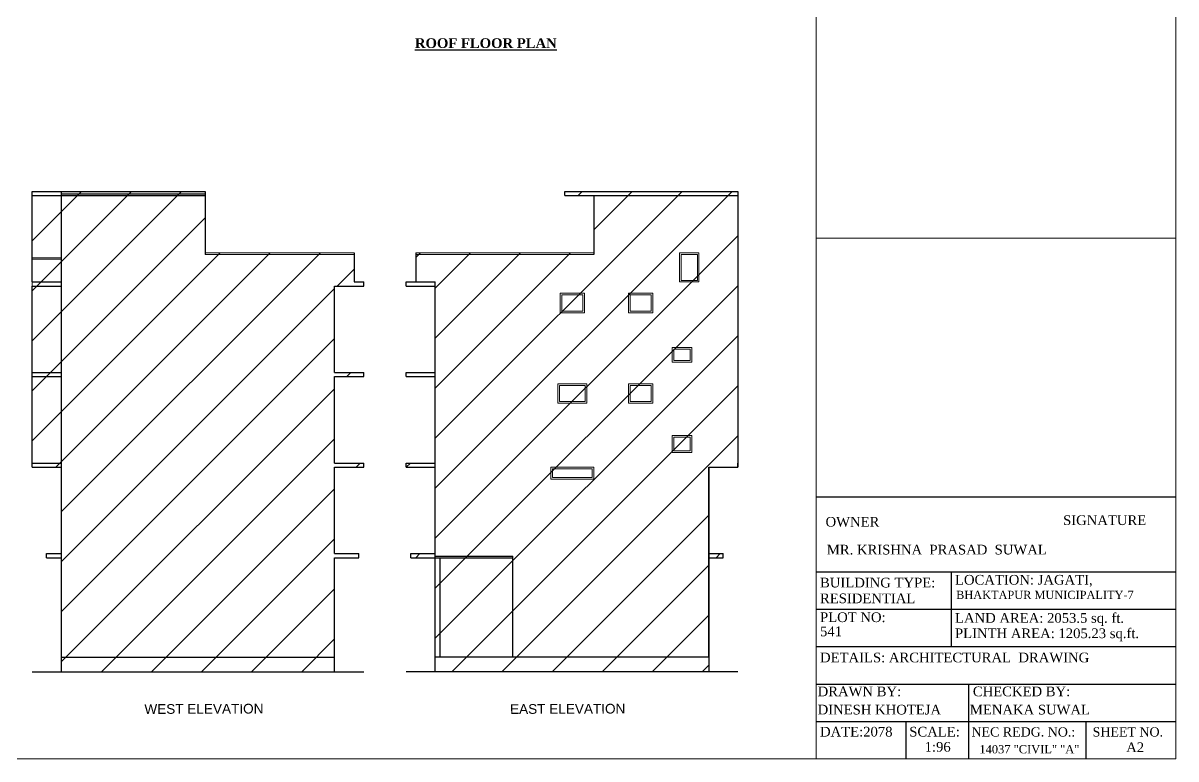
# Model space of a CAD drawing. Header units: inches. Extents: x 4069 to 291496, y -47643 to 12535.
# Drawn here: x 91860 to 93285, y 822 to 1733 of the extents above; entities that cross this region are included whole.
import ezdxf

# ---------------------------------------------------------------- set-up
doc = ezdxf.new("R2010")
doc.units = ezdxf.units.IN
doc.header["$LTSCALE"] = 5
doc.header["$MEASUREMENT"] = 0
for name, color, linetype, lineweight in [('1', 7, 'Continuous', 25), ('A-WALL', 7, 'Continuous', 9), ('ele1', 21, 'Continuous', 20), ('Railing', 43, 'Continuous', 18), ('win', 5, 'Continuous', 18)]:
    doc.layers.add(name, color=color, linetype=linetype, lineweight=lineweight)
for name, color, linetype in [('column', 4, 'Continuous'), ('TEXT', 6, 'Continuous'), ('WALL', 7, 'Continuous')]:
    doc.layers.add(name, color=color, linetype=linetype)
doc.styles.add('DIMTEXT', font='arial.ttf', dxfattribs={"height": 8})
doc.styles.add('ordinary', font='times.ttf')
pattern_1 = [(45, (83816.94, 5103.35), (-30.93592, 30.93592), [])]

msp = doc.modelspace()

# ---------------------------------------------------------------- hatches: boundary and pattern name
at = {"layer": 'WALL', "linetype": 'ByBlock', "ltscale": 5, "true_color": 0xf8991e}
h = msp.add_hatch(dxfattribs=at)
h.set_pattern_fill('ANSI31', color=30, scale=350)
h.set_pattern_definition(pattern_1)
h.paths.add_polyline_path([(91906.62716, 930.38382), (91906.62716, 1071.38382), (91888.62716, 1071.38382), (91888.62716, 1076.38382), (91906.62716, 1076.38382), (91906.62716, 1183.38382), (91870.62716, 1183.38382), (91870.62716, 1524.38382), (92084.62716, 1524.38382), (92084.62716, 1448.38382), (92268.62716, 1448.38382), (92268.62716, 1412.38382), (92280.62716, 1412.38382), (92280.62716, 1407.38382), (92244.62716, 1407.38382), (92244.62716, 1300.38382), (92280.62716, 1300.38382), (92280.62716, 1295.38382), (92244.62716, 1295.38382), (92244.62716, 1188.38382), (92280.62716, 1188.38382), (92280.62716, 1183.38382), (92244.62716, 1183.38382), (92244.62716, 1076.38382), (92274.62716, 1076.38382), (92274.62716, 1071.38382), (92244.62716, 1071.38382), (92244.62716, 930.38382)])
h = msp.add_hatch(dxfattribs=at)
h.set_pattern_fill('ANSI31', color=30, scale=350)
h.set_pattern_definition(pattern_1)
h.paths.add_polyline_path([(92368.98766, 930.38382), (92368.98766, 1071.38382), (92338.98766, 1071.38382), (92338.98766, 1076.38382), (92368.98766, 1076.38382), (92368.98766, 1183.38382), (92332.98766, 1183.38382), (92332.98766, 1188.38382), (92368.98766, 1188.38382), (92368.98766, 1295.38382), (92332.98766, 1295.38382), (92332.98766, 1300.38382), (92368.98766, 1300.38382), (92368.98766, 1407.38382), (92332.98766, 1407.38382), (92332.98766, 1412.38382), (92344.98766, 1412.38382), (92344.98766, 1448.38382), (92564.98766, 1448.38382), (92564.98766, 1519.38382), (92528.98766, 1519.38382), (92528.98766, 1524.38382), (92742.98766, 1524.38382), (92742.98766, 1183.38382), (92706.98766, 1183.38382), (92706.98766, 1076.38382), (92724.98766, 1076.38382), (92724.98766, 1071.38382), (92706.98766, 1071.38382), (92706.98766, 930.38382)])

# ---------------------------------------------------------------- linework, layer by layer
at = {"layer": '1'}
for p, q in [((92839.8858, 1146.71242), (93284.53642, 1146.71242)), ((92839.8858, 1054.07688), (93284.53642, 1054.07688)), ((93006.71111, 1054.07688), (93006.71111, 961.44133)), ((92839.8858, 1007.7591), (93284.53642, 1007.7591)), ((92839.8858, 961.44133), (93284.53642, 961.44133)), ((92839.8858, 915.12356), (93284.53642, 915.12356)), ((93027.97927, 915.12356), (93027.97927, 822.48801)), ((92839.8858, 868.80578), (93284.53642, 868.80578)), ((92951.04846, 822.48801), (92951.04846, 868.80578)), ((93173.37377, 822.48801), (93173.37377, 868.80578))]:
    msp.add_line(p, q, dxfattribs=at)
at = {"layer": 'A-WALL', "ltscale": 5}
msp.add_line((91870.62716, 1407.38382), (91870.62716, 1412.38382), dxfattribs=at)
at = {"layer": 'ele1'}
for p, q in [((92839.8858, 822.48801), (92839.8858, 2977.82099)), ((93284.53642, 1466.47784), (92839.8858, 1466.47784))]:
    msp.add_line(p, q, dxfattribs=at)
msp.add_lwpolyline([(90199.57197, 2977.82099), (93284.53642, 2977.82099), (93284.53642, 822.48801), (90199.57197, 822.48801)], close=True, dxfattribs=at)
msp.add_lwpolyline([(90199.57197, 2977.82099), (93284.53642, 2977.82099), (93284.53642, 822.48801), (90199.57197, 822.48801)], close=True, dxfattribs=at)
at = {"layer": 'Railing', "color": 30}
for p, q in [((91870.62716, 1442.38382), (91906.62716, 1442.38382)), ((91870.62716, 1440.38382), (91906.62716, 1440.38382)), ((92084.62716, 1448.38382), (92268.62716, 1448.38382)), ((92084.62716, 1446.38382), (92268.62716, 1446.38382)), ((92344.98766, 1448.38382), (92564.98766, 1448.38382)), ((92344.98766, 1446.38382), (92564.98766, 1446.38382))]:
    msp.add_line(p, q, dxfattribs=at)
at = {"layer": 'WALL', "color": 2, "linetype": 'ByBlock', "ltscale": 5}
for p, q in [((91870.62716, 1524.38382), (92084.62716, 1524.38382)), ((91870.62716, 1519.38382), (91870.62716, 1524.38382)), ((91870.62716, 1519.38382), (92084.62716, 1519.38382)), ((91870.62716, 1412.38382), (91870.62716, 1519.38382)), ((91906.62716, 1524.38382), (91906.62716, 1183.38382)), ((91906.62716, 1521.38382), (92084.62716, 1521.38382)), ((92084.62716, 1524.38382), (92084.62716, 1446.38382)), ((92528.98766, 1524.38382), (92742.98766, 1524.38382)), ((92528.98766, 1519.38382), (92528.98766, 1524.38382)), ((92528.98766, 1519.38382), (92742.98766, 1519.38382)), ((92564.98766, 1519.38382), (92564.98766, 1446.38382)), ((92742.98766, 1524.38382), (92742.98766, 1183.38382)), ((92268.62716, 1448.38382), (92268.62716, 1412.38382)), ((92344.98766, 1448.38382), (92344.98766, 1412.38382)), ((91870.62716, 1412.38382), (91906.62716, 1412.38382)), ((92268.62716, 1412.38382), (92280.62716, 1412.38382)), ((92280.62716, 1407.38382), (92280.62716, 1412.38382)), ((92332.98766, 1412.38382), (92368.98766, 1412.38382)), ((92332.98766, 1407.38382), (92332.98766, 1412.38382)), ((92368.98766, 930.38382), (92368.98766, 1412.38382)), ((91870.62716, 1407.38382), (91906.62716, 1407.38382)), ((91870.62716, 1300.38382), (91870.62716, 1407.38382)), ((92244.62716, 1407.38382), (92280.62716, 1407.38382)), ((92244.62716, 1300.38382), (92244.62716, 1407.38382)), ((92332.98766, 1407.38382), (92368.98766, 1407.38382)), ((91870.62716, 1300.38382), (91906.62716, 1300.38382)), ((91870.62716, 1295.38382), (91870.62716, 1300.38382)), ((92244.62716, 1300.38382), (92280.62716, 1300.38382)), ((92280.62716, 1295.38382), (92280.62716, 1300.38382)), ((92332.98766, 1300.38382), (92368.98766, 1300.38382)), ((92332.98766, 1295.38382), (92332.98766, 1300.38382)), ((91870.62716, 1295.38382), (91906.62716, 1295.38382)), ((91870.62716, 1188.38382), (91870.62716, 1295.38382)), ((92244.62716, 1295.38382), (92280.62716, 1295.38382)), ((92244.62716, 1188.38382), (92244.62716, 1295.38382)), ((92332.98766, 1295.38382), (92368.98766, 1295.38382)), ((91870.62716, 1188.38382), (91906.62716, 1188.38382)), ((91870.62716, 1183.38382), (91870.62716, 1188.38382)), ((91870.62716, 1183.38382), (91906.62716, 1183.38382)), ((91906.62716, 1183.38382), (91906.62716, 930.38382)), ((92244.62716, 1188.38382), (92280.62716, 1188.38382)), ((92244.62716, 1183.38382), (92280.62716, 1183.38382)), ((92244.62716, 1076.38382), (92244.62716, 1183.38382)), ((92280.62716, 1183.38382), (92280.62716, 1188.38382)), ((92332.98766, 1188.38382), (92368.98766, 1188.38382)), ((92332.98766, 1183.38382), (92332.98766, 1188.38382)), ((92332.98766, 1183.38382), (92368.98766, 1183.38382)), ((92706.98766, 1183.38382), (92742.98766, 1183.38382)), ((92706.98766, 948.38382), (92706.98766, 1183.38382)), ((92706.98766, 1183.38382), (92706.98766, 930.38382)), ((92742.98766, 1183.38382), (92742.98766, 1188.38382)), ((91888.62716, 1076.38382), (91906.62716, 1076.38382)), ((91888.62716, 1071.38382), (91888.62716, 1076.38382)), ((91888.62716, 1071.38382), (91906.62716, 1071.38382)), ((92244.62716, 1076.38382), (92274.62716, 1076.38382)), ((92244.62716, 1071.38382), (92274.62716, 1071.38382)), ((92244.62716, 930.38382), (92244.62716, 1071.38382)), ((92274.62716, 1071.38382), (92274.62716, 1076.38382)), ((92338.98766, 1076.38382), (92368.98766, 1076.38382)), ((92338.98766, 1071.38382), (92338.98766, 1076.38382)), ((92338.98766, 1071.38382), (92464.98766, 1071.38382)), ((92368.98766, 1073.38382), (92464.98766, 1073.38382)), ((92374.98766, 948.38382), (92374.98766, 1071.38382)), ((92464.98766, 948.38382), (92464.98766, 1073.38382)), ((92706.98766, 1076.38382), (92724.98766, 1076.38382)), ((92706.98766, 1071.38382), (92724.98766, 1071.38382)), ((92724.98766, 1071.38382), (92724.98766, 1076.38382)), ((91906.62716, 948.38382), (92244.62716, 948.38382)), ((92706.98766, 948.38382), (92368.98766, 948.38382)), ((91870.62716, 930.38382), (92280.62716, 930.38382)), ((92742.98766, 930.38382), (92332.98766, 930.38382))]:
    msp.add_line(p, q, dxfattribs=at)
at = {"layer": 'win'}
for p, q in [((92694.98766, 1448.38382), (92670.98766, 1448.38382)), ((92670.98766, 1448.38382), (92670.98766, 1412.38382)), ((92692.98766, 1446.38382), (92672.98766, 1446.38382)), ((92672.98766, 1446.38382), (92672.98766, 1414.38382)), ((92692.98766, 1414.38382), (92692.98766, 1446.38382)), ((92694.98766, 1412.38382), (92694.98766, 1448.38382)), ((92670.98766, 1412.38382), (92694.98766, 1412.38382)), ((92672.98766, 1414.38382), (92692.98766, 1414.38382)), ((92523.48766, 1398.38382), (92523.48766, 1374.38382)), ((92553.48766, 1398.38382), (92523.48766, 1398.38382)), ((92553.48766, 1374.38382), (92553.48766, 1398.38382)), ((92608.01647, 1398.38382), (92638.01534, 1398.38382)), ((92608.01647, 1374.38382), (92608.01647, 1398.38382)), ((92638.01534, 1398.38382), (92638.01534, 1374.38382)), ((92525.48766, 1396.38382), (92525.48766, 1376.38382)), ((92551.48766, 1396.38382), (92525.48766, 1396.38382)), ((92551.48766, 1376.38382), (92551.48766, 1396.38382)), ((92610.01647, 1396.38382), (92636.01534, 1396.38382)), ((92610.01647, 1376.38382), (92610.01647, 1396.38382)), ((92636.01534, 1396.38382), (92636.01534, 1376.38382)), ((92523.48766, 1374.38382), (92553.48766, 1374.38382)), ((92525.48766, 1376.38382), (92551.48766, 1376.38382)), ((92638.01534, 1374.38382), (92608.01647, 1374.38382)), ((92636.01534, 1376.38382), (92610.01647, 1376.38382)), ((92686.01534, 1331.38382), (92661.98766, 1331.38382)), ((92661.98766, 1331.38382), (92661.98766, 1313.38382)), ((92684.01534, 1329.38382), (92663.98766, 1329.38382)), ((92663.98766, 1329.38382), (92663.98766, 1315.38382)), ((92684.01534, 1315.38382), (92684.01534, 1329.38382)), ((92686.01534, 1313.38382), (92686.01534, 1331.38382)), ((92686.01534, 1313.38382), (92661.98766, 1313.38382)), ((92684.01534, 1315.38382), (92663.98766, 1315.38382)), ((92520.48766, 1286.38382), (92556.48766, 1286.38382)), ((92520.48766, 1262.38382), (92520.48766, 1286.38382)), ((92522.48766, 1284.38382), (92554.48766, 1284.38382)), ((92522.48766, 1264.38382), (92522.48766, 1284.38382)), ((92554.48766, 1284.38382), (92554.48766, 1264.38382)), ((92556.48766, 1286.38382), (92556.48766, 1262.38382)), ((92608.01647, 1286.38382), (92638.01534, 1286.38382)), ((92608.01647, 1262.38382), (92608.01647, 1286.38382)), ((92610.01647, 1284.38382), (92636.01534, 1284.38382)), ((92610.01647, 1264.38382), (92610.01647, 1284.38382)), ((92636.01534, 1284.38382), (92636.01534, 1264.38382)), ((92638.01534, 1286.38382), (92638.01534, 1262.38382)), ((92556.48766, 1262.38382), (92520.48766, 1262.38382)), ((92554.48766, 1264.38382), (92522.48766, 1264.38382)), ((92638.01534, 1262.38382), (92608.01647, 1262.38382)), ((92636.01534, 1264.38382), (92610.01647, 1264.38382)), ((92686.01534, 1222.38382), (92661.98766, 1222.38382)), ((92661.98766, 1222.38382), (92661.98766, 1201.38382)), ((92684.01534, 1220.38382), (92663.98766, 1220.38382)), ((92663.98766, 1220.38382), (92663.98766, 1203.38382)), ((92684.01534, 1203.38382), (92684.01534, 1220.38382)), ((92686.01534, 1201.38382), (92686.01534, 1222.38382)), ((92686.01534, 1201.38382), (92661.98766, 1201.38382)), ((92684.01534, 1203.38382), (92663.98766, 1203.38382)), ((92512.01534, 1183.38382), (92564.98766, 1183.38382)), ((92512.01534, 1183.38382), (92512.01534, 1168.38382)), ((92564.98766, 1168.38382), (92564.98766, 1183.38382)), ((92514.01534, 1181.38382), (92514.01534, 1170.38382)), ((92562.98766, 1181.38382), (92514.01534, 1181.38382)), ((92514.01534, 1170.38382), (92562.98766, 1170.38382)), ((92562.98766, 1170.38382), (92562.98766, 1181.38382)), ((92512.01534, 1168.38382), (92564.98766, 1168.38382))]:
    msp.add_line(p, q, dxfattribs=at)

# ---------------------------------------------------------------- texts
at = {"layer": '1', "style": 'ordinary'}
for s, height, p in [('OWNER', 12, (92851.44247, 1109.78547)), ('SIGNATURE', 12, (93145.0836, 1111.78547)), ('MR. KRISHNA  PRASAD  SUWAL', 12, (92852.97521, 1075.37927)), ('BUILDING TYPE:  ', 12, (92844.61192, 1034.60326)), ('LOCATION: JAGATI,', 12, (93011.43723, 1038.08926)), ('RESIDENTIAL', 12, (92844.61192, 1015.10326)), ('BHAKTAPUR MUNICIPALITY-7', 10.08, (93012.85942, 1020.37014)), ('PLOT NO: ', 12, (92844.61192, 991.77148)), ('LAND AREA: 2053.5 sq. ft. ', 12, (93011.43723, 990.90001)), ('541', 12, (92844.61192, 974.27148)), ('PLINTH AREA: 1205.23 sq.ft.', 12, (93011.43723, 971.90001)), ('DETAILS: ARCHITECTURAL  DRAWING ', 12, (92844.61192, 941.96772)), ('DRAWN BY:', 12, (92841.66345, 900.00741)), ('CHECKED BY: ', 12, (93033.51011, 900.00741)), ('DINESH KHOTEJA', 12, (92841.66345, 877.50741)), ('MENAKA SUWAL', 12, (93029.75693, 877.50741)), ('DATE:2078', 12, (92844.61192, 850.20364)), ('SCALE:', 12, (92954.91644, 850.20364)), ('NEC REDG. NO.:', 11.4, (93031.84726, 850.20364)), ('SHEET NO.', 11.4, (93181.53798, 850.20364)), ('A2', 12, (93223.07306, 830.93197)), ('14037 "CIVIL" "A"', 10.2, (93041.57996, 829.43743))]:
    msp.add_text(s, height=height, dxfattribs=at).set_placement(p)
msp.add_attdef('1:96', (92973.90265, 831.49767), 'SCALE', height=12, dxfattribs=at)
at = {"layer": 'column', "color": 0, "char_height": 12, "width": 216.2724828, "attachment_point": 2, "rotation": 0.20565602, "style": 'DIMTEXT'}
for s, insert in [('WEST ELEVATION', (92083.03414, 890.45789)), ('EAST ELEVATION', (92532.69411, 890.45789))]:
    msp.add_mtext(s, dxfattribs=dict(at, insert=insert))
at = {"layer": 'TEXT', "insert": (92431.48277, 1701.5983), "char_height": 12, "width": 219.8150831, "attachment_point": 8, "rotation": 359.99961192, "style": 'ordinary'}
msp.add_mtext('{\\fTimes New Roman|b1|i0|c0|p18;\\LROOF FLOOR PLAN}', dxfattribs=at)

doc.saveas('drawing.dxf')
